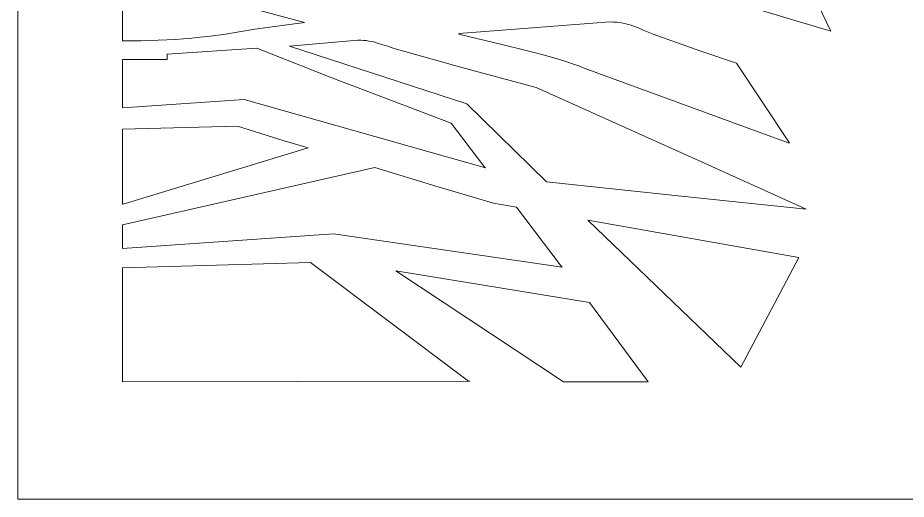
# Model space of a CAD drawing. Header units: centimetres. Extents: x -9.8 to 9.6, y -14.3 to 4.2.
# Drawn here: x -9.817 to -5.035, y -14.28 to -11.686 of the extents above; entities that cross this region are included whole.
import ezdxf

# ---------------------------------------------------------------- set-up
doc = ezdxf.new("R2010")
doc.units = ezdxf.units.CM
doc.header["$MEASUREMENT"] = 0
doc.layers.add('layer 1', color=7, linetype='Continuous')

msp = doc.modelspace()

# ---------------------------------------------------------------- linework, layer by layer
at = {"layer": 'layer 1', "color": 250, "lineweight": 9}
for points, knots in [([(-9.81652, 4.21543), (-9.81652, 4.21543), (-9.81652, 4.21543), (-9.81652, 4.21543), (-9.81652, 4.21543), (-9.81652, 4.21543), (-0.58509, 4.21543), (-0.58509, 4.21543), (-0.58509, 4.21543), (-0.58509, 4.21543), (-0.58509, 4.21543), (-0.58509, 4.21543), (-0.58509, 4.21543), (-0.58509, 4.21543), (-0.58509, -14.27975), (-0.58509, -14.27975), (-0.58509, -14.27975), (-0.58509, -14.27975), (-0.58509, -14.27975), (-0.58509, -14.27975), (-0.58509, -14.27975), (-0.58509, -14.27975), (-9.81652, -14.27975), (-9.81652, -14.27975), (-9.81652, -14.27975), (-9.81652, -14.27975), (-9.81652, -14.27975), (-9.81652, -14.27975), (-9.81652, -14.27975), (-9.81652, -14.27975), (-9.81652, 4.21543), (-9.81652, 4.21543), (-9.81652, 4.21543), (-9.81652, 4.21543), (-9.81652, 4.21543), (-9.81652, 4.21543)], [0, 0, 0, 0, 0.1, 0.1, 0.1, 0.1, 0.2, 0.2, 0.2, 0.2, 0.3, 0.3, 0.3, 0.3, 0.4, 0.4, 0.4, 0.4, 0.5, 0.5, 0.5, 0.5, 0.6, 0.6, 0.6, 0.6, 0.7, 0.7, 0.7, 0.7, 0.8, 0.8, 0.8, 0.8, 1, 1, 1, 1]), ([(-9.25321, -11.81002), (-9.25321, -11.81002), (-9.25321, -11.81002), (-9.25321, -11.81002), (-9.25321, -11.81002), (-9.25321, -11.81002), (-9.20355, -11.81002), (-9.20355, -11.81002), (-9.20355, -11.81002), (-9.20355, -11.81002), (-9.15469, -11.81002), (-9.15469, -11.81002), (-9.15469, -11.81002), (-9.15469, -11.81002), (-9.10666, -11.80923), (-9.10666, -11.80923), (-9.10666, -11.80923), (-9.10666, -11.80923), (-9.06025, -11.80759), (-9.06025, -11.80759), (-9.06025, -11.80759), (-9.06025, -11.80759), (-9.01386, -11.80514), (-9.01386, -11.80514), (-9.01386, -11.80514), (-9.01386, -11.80514), (-8.96907, -11.80268), (-8.96907, -11.80268), (-8.96907, -11.80268), (-8.96907, -11.80268), (-8.92433, -11.79944), (-8.92433, -11.79944), (-8.92433, -11.79944), (-8.92433, -11.79944), (-8.88034, -11.79533), (-8.88034, -11.79533), (-8.88034, -11.79533), (-8.88034, -11.79533), (-8.8372, -11.79126), (-8.8372, -11.79126), (-8.8372, -11.79126), (-8.8372, -11.79126), (-8.79409, -11.78637), (-8.79409, -11.78637), (-8.79409, -11.78637), (-8.79409, -11.78637), (-8.75173, -11.78148), (-8.75173, -11.78148), (-8.75173, -11.78148), (-8.75173, -11.78148), (-8.7094, -11.77577), (-8.7094, -11.77577), (-8.7094, -11.77577), (-8.7094, -11.77577), (-8.62473, -11.76273), (-8.62473, -11.76273), (-8.62473, -11.76273), (-8.62473, -11.76273), (-8.54008, -11.74805), (-8.54008, -11.74805), (-8.54008, -11.74805), (-8.54008, -11.74805), (-8.54008, -11.74805), (-8.54008, -11.74805), (-8.54008, -11.74805), (-8.54008, -11.74805), (-8.27308, -11.71213), (-8.27308, -11.71213), (-8.27308, -11.71213), (-8.27308, -11.71213), (-8.27308, -11.71213), (-8.27308, -11.71213), (-8.27308, -11.71213), (-8.27308, -11.71213), (-8.64754, -11.611), (-8.64754, -11.611), (-8.64754, -11.611), (-8.64754, -11.611), (-8.64754, -11.611), (-8.64754, -11.611), (-8.64754, -11.611), (-8.64754, -11.611), (-9.25321, -10.93892), (-9.25321, -10.93892), (-9.25321, -10.93892), (-9.25321, -10.93892), (-9.25321, -10.93892), (-9.25321, -10.93892), (-9.25321, -10.93892), (-9.25321, -10.93892), (-9.25321, -11.81002), (-9.25321, -11.81002), (-9.25321, -11.81002), (-9.25321, -11.81002), (-9.25321, -11.81002), (-9.25321, -11.81002)], [0, 0, 0, 0, 0.04, 0.04, 0.04, 0.04, 0.08, 0.08, 0.08, 0.08, 0.12, 0.12, 0.12, 0.12, 0.16, 0.16, 0.16, 0.16, 0.2, 0.2, 0.2, 0.2, 0.24, 0.24, 0.24, 0.24, 0.28, 0.28, 0.28, 0.28, 0.32, 0.32, 0.32, 0.32, 0.36, 0.36, 0.36, 0.36, 0.4, 0.4, 0.4, 0.4, 0.44, 0.44, 0.44, 0.44, 0.48, 0.48, 0.48, 0.48, 0.52, 0.52, 0.52, 0.52, 0.56, 0.56, 0.56, 0.56, 0.6, 0.6, 0.6, 0.6, 0.64, 0.64, 0.64, 0.64, 0.68, 0.68, 0.68, 0.68, 0.72, 0.72, 0.72, 0.72, 0.76, 0.76, 0.76, 0.76, 0.8, 0.8, 0.8, 0.8, 0.84, 0.84, 0.84, 0.84, 0.88, 0.88, 0.88, 0.88, 0.92, 0.92, 0.92, 0.92, 1, 1, 1, 1]), ([(-6.98684, -11.01394), (-6.98684, -11.01394), (-6.98684, -11.01394), (-6.98684, -11.01394), (-6.98684, -11.01394), (-6.98684, -11.01394), (-6.60912, -11.40874), (-6.60912, -11.40874), (-6.60912, -11.40874), (-6.60912, -11.40874), (-6.60912, -11.40874), (-6.60912, -11.40874), (-6.60912, -11.40874), (-6.60912, -11.40874), (-5.44015, -11.75781), (-5.44015, -11.75781), (-5.44015, -11.75781), (-5.44015, -11.75781), (-5.44015, -11.75781), (-5.44015, -11.75781), (-5.44015, -11.75781), (-5.44015, -11.75781), (-5.70065, -11.21625), (-5.70065, -11.21625), (-5.70065, -11.21625), (-5.70065, -11.21625), (-5.70065, -11.21625), (-5.70065, -11.21625), (-5.70065, -11.21625), (-5.70065, -11.21625), (-6.98684, -11.01394), (-6.98684, -11.01394), (-6.98684, -11.01394), (-6.98684, -11.01394), (-6.98684, -11.01394), (-6.98684, -11.01394)], [0, 0, 0, 0, 0.1, 0.1, 0.1, 0.1, 0.2, 0.2, 0.2, 0.2, 0.3, 0.3, 0.3, 0.3, 0.4, 0.4, 0.4, 0.4, 0.5, 0.5, 0.5, 0.5, 0.6, 0.6, 0.6, 0.6, 0.7, 0.7, 0.7, 0.7, 0.8, 0.8, 0.8, 0.8, 1, 1, 1, 1]), ([(-6.62865, -11.70889), (-6.62865, -11.70889), (-6.62865, -11.70889), (-6.62865, -11.70889), (-6.62865, -11.70889), (-6.62865, -11.70889), (-7.44273, -11.77089), (-7.44273, -11.77089), (-7.44273, -11.77089), (-7.44273, -11.77089), (-7.44273, -11.77089), (-7.44273, -11.77089), (-7.44273, -11.77089), (-7.44273, -11.77089), (-7.44273, -11.77417), (-7.44273, -11.77417), (-7.44273, -11.77417), (-7.44273, -11.77417), (-7.44273, -11.77417), (-7.44273, -11.77417), (-7.44273, -11.77417), (-7.44273, -11.77417), (-7.21156, -11.82962), (-7.21156, -11.82962), (-7.21156, -11.82962), (-7.21156, -11.82962), (-7.21156, -11.82962), (-7.21156, -11.82962), (-7.21156, -11.82962), (-7.21156, -11.82962), (-7.0943, -11.85893), (-7.0943, -11.85893), (-7.0943, -11.85893), (-7.0943, -11.85893), (-7.03731, -11.87363), (-7.03731, -11.87363), (-7.03731, -11.87363), (-7.03731, -11.87363), (-6.98115, -11.88832), (-6.98115, -11.88832), (-6.98115, -11.88832), (-6.98115, -11.88832), (-6.92661, -11.90386), (-6.92661, -11.90386), (-6.92661, -11.90386), (-6.92661, -11.90386), (-6.87287, -11.92014), (-6.87287, -11.92014), (-6.87287, -11.92014), (-6.87287, -11.92014), (-6.81996, -11.93805), (-6.81996, -11.93805), (-6.81996, -11.93805), (-6.81996, -11.93805), (-6.79392, -11.94703), (-6.79392, -11.94703), (-6.79392, -11.94703), (-6.79392, -11.94703), (-6.76868, -11.95683), (-6.76868, -11.95683), (-6.76868, -11.95683), (-6.76868, -11.95683), (-6.76868, -11.95683), (-6.76868, -11.95683), (-6.76868, -11.95683), (-6.76868, -11.95683), (-5.66482, -12.3614), (-5.66482, -12.3614), (-5.66482, -12.3614), (-5.66482, -12.3614), (-5.66482, -12.3614), (-5.66482, -12.3614), (-5.66482, -12.3614), (-5.66482, -12.3614), (-5.66482, -12.35815), (-5.66482, -12.35815), (-5.66482, -12.35815), (-5.66482, -12.35815), (-5.66482, -12.35815), (-5.66482, -12.35815), (-5.66482, -12.35815), (-5.66482, -12.35815), (-5.94811, -11.93074), (-5.94811, -11.93074), (-5.94811, -11.93074), (-5.94811, -11.93074), (-5.94811, -11.93074), (-5.94811, -11.93074), (-5.94811, -11.93074), (-5.94811, -11.93074), (-6.1402, -11.86549), (-6.1402, -11.86549), (-6.1402, -11.86549), (-6.1402, -11.86549), (-6.1402, -11.86549), (-6.1402, -11.86549), (-6.1402, -11.86549), (-6.1402, -11.86549), (-6.39748, -11.77417), (-6.39748, -11.77417), (-6.39748, -11.77417), (-6.39748, -11.77417), (-6.39748, -11.77417), (-6.39748, -11.77417), (-6.39748, -11.77417), (-6.39748, -11.77417), (-6.42437, -11.76354), (-6.42437, -11.76354), (-6.42437, -11.76354), (-6.42437, -11.76354), (-6.45042, -11.75211), (-6.45042, -11.75211), (-6.45042, -11.75211), (-6.45042, -11.75211), (-6.47644, -11.7407), (-6.47644, -11.7407), (-6.47644, -11.7407), (-6.47644, -11.7407), (-6.50249, -11.73091), (-6.50249, -11.73091), (-6.50249, -11.73091), (-6.50249, -11.73091), (-6.51635, -11.726), (-6.51635, -11.726), (-6.51635, -11.726), (-6.51635, -11.726), (-6.53098, -11.72194), (-6.53098, -11.72194), (-6.53098, -11.72194), (-6.53098, -11.72194), (-6.54482, -11.7187), (-6.54482, -11.7187), (-6.54482, -11.7187), (-6.54482, -11.7187), (-6.56029, -11.71541), (-6.56029, -11.71541), (-6.56029, -11.71541), (-6.56029, -11.71541), (-6.57655, -11.71213), (-6.57655, -11.71213), (-6.57655, -11.71213), (-6.57655, -11.71213), (-6.59286, -11.71052), (-6.59286, -11.71052), (-6.59286, -11.71052), (-6.59286, -11.71052), (-6.60995, -11.70969), (-6.60995, -11.70969), (-6.60995, -11.70969), (-6.60995, -11.70969), (-6.62865, -11.70889), (-6.62865, -11.70889), (-6.62865, -11.70889), (-6.62865, -11.70889), (-6.62865, -11.70889), (-6.62865, -11.70889)], [0, 0, 0, 0, 0.025, 0.025, 0.025, 0.025, 0.05, 0.05, 0.05, 0.05, 0.075, 0.075, 0.075, 0.075, 0.1, 0.1, 0.1, 0.1, 0.125, 0.125, 0.125, 0.125, 0.15, 0.15, 0.15, 0.15, 0.175, 0.175, 0.175, 0.175, 0.2, 0.2, 0.2, 0.2, 0.225, 0.225, 0.225, 0.225, 0.25, 0.25, 0.25, 0.25, 0.275, 0.275, 0.275, 0.275, 0.3, 0.3, 0.3, 0.3, 0.325, 0.325, 0.325, 0.325, 0.35, 0.35, 0.35, 0.35, 0.375, 0.375, 0.375, 0.375, 0.4, 0.4, 0.4, 0.4, 0.425, 0.425, 0.425, 0.425, 0.45, 0.45, 0.45, 0.45, 0.475, 0.475, 0.475, 0.475, 0.5, 0.5, 0.5, 0.5, 0.525, 0.525, 0.525, 0.525, 0.55, 0.55, 0.55, 0.55, 0.575, 0.575, 0.575, 0.575, 0.6, 0.6, 0.6, 0.6, 0.625, 0.625, 0.625, 0.625, 0.65, 0.65, 0.65, 0.65, 0.675, 0.675, 0.675, 0.675, 0.7, 0.7, 0.7, 0.7, 0.725, 0.725, 0.725, 0.725, 0.75, 0.75, 0.75, 0.75, 0.775, 0.775, 0.775, 0.775, 0.8, 0.8, 0.8, 0.8, 0.825, 0.825, 0.825, 0.825, 0.85, 0.85, 0.85, 0.85, 0.875, 0.875, 0.875, 0.875, 0.9, 0.9, 0.9, 0.9, 0.925, 0.925, 0.925, 0.925, 0.95, 0.95, 0.95, 0.95, 1, 1, 1, 1]), ([(-7.9865, -11.8068), (-7.9865, -11.8068), (-7.9865, -11.8068), (-7.9865, -11.8068), (-7.9865, -11.8068), (-7.9865, -11.8068), (-8.35446, -11.83938), (-8.35446, -11.83938), (-8.35446, -11.83938), (-8.35446, -11.83938), (-8.35446, -11.83938), (-8.35446, -11.83938), (-8.35446, -11.83938), (-8.35446, -11.83938), (-7.40042, -12.14933), (-7.40042, -12.14933), (-7.40042, -12.14933), (-7.40042, -12.14933), (-7.40042, -12.14933), (-7.40042, -12.14933), (-7.40042, -12.14933), (-7.40042, -12.14933), (-6.9706, -12.57017), (-6.9706, -12.57017), (-6.9706, -12.57017), (-6.9706, -12.57017), (-6.9706, -12.57017), (-6.9706, -12.57017), (-6.9706, -12.57017), (-6.9706, -12.57017), (-6.22814, -12.64851), (-6.22814, -12.64851), (-6.22814, -12.64851), (-6.22814, -12.64851), (-6.22814, -12.64851), (-6.22814, -12.64851), (-6.22814, -12.64851), (-6.22814, -12.64851), (-5.57365, -12.71704), (-5.57365, -12.71704), (-5.57365, -12.71704), (-5.57365, -12.71704), (-5.57365, -12.71704), (-5.57365, -12.71704), (-5.57365, -12.71704), (-5.57365, -12.71704), (-6.15653, -12.45275), (-6.15653, -12.45275), (-6.15653, -12.45275), (-6.15653, -12.45275), (-6.15653, -12.45275), (-6.15653, -12.45275), (-6.15653, -12.45275), (-6.15653, -12.45275), (-7.02593, -12.06125), (-7.02593, -12.06125), (-7.02593, -12.06125), (-7.02593, -12.06125), (-7.02593, -12.06125), (-7.02593, -12.06125), (-7.02593, -12.06125), (-7.02593, -12.06125), (-7.42645, -11.95357), (-7.42645, -11.95357), (-7.42645, -11.95357), (-7.42645, -11.95357), (-7.42645, -11.95357), (-7.42645, -11.95357), (-7.42645, -11.95357), (-7.42645, -11.95357), (-7.7781, -11.8557), (-7.7781, -11.8557), (-7.7781, -11.8557), (-7.7781, -11.8557), (-7.7781, -11.8557), (-7.7781, -11.8557), (-7.7781, -11.8557), (-7.7781, -11.8557), (-7.80255, -11.84755), (-7.80255, -11.84755), (-7.80255, -11.84755), (-7.80255, -11.84755), (-7.82698, -11.83938), (-7.82698, -11.83938), (-7.82698, -11.83938), (-7.82698, -11.83938), (-7.8514, -11.83124), (-7.8514, -11.83124), (-7.8514, -11.83124), (-7.8514, -11.83124), (-7.87582, -11.82388), (-7.87582, -11.82388), (-7.87582, -11.82388), (-7.87582, -11.82388), (-7.90101, -11.81656), (-7.90101, -11.81656), (-7.90101, -11.81656), (-7.90101, -11.81656), (-7.92793, -11.81168), (-7.92793, -11.81168), (-7.92793, -11.81168), (-7.92793, -11.81168), (-7.94173, -11.80923), (-7.94173, -11.80923), (-7.94173, -11.80923), (-7.94173, -11.80923), (-7.95639, -11.80836), (-7.95639, -11.80836), (-7.95639, -11.80836), (-7.95639, -11.80836), (-7.97105, -11.8068), (-7.97105, -11.8068), (-7.97105, -11.8068), (-7.97105, -11.8068), (-7.9865, -11.8068), (-7.9865, -11.8068), (-7.9865, -11.8068), (-7.9865, -11.8068), (-7.9865, -11.8068), (-7.9865, -11.8068)], [0, 0, 0, 0, 0.0322581, 0.0322581, 0.0322581, 0.0322581, 0.0645161, 0.0645161, 0.0645161, 0.0645161, 0.0967742, 0.0967742, 0.0967742, 0.0967742, 0.1290323, 0.1290323, 0.1290323, 0.1290323, 0.1612903, 0.1612903, 0.1612903, 0.1612903, 0.1935484, 0.1935484, 0.1935484, 0.1935484, 0.2258065, 0.2258065, 0.2258065, 0.2258065, 0.2580645, 0.2580645, 0.2580645, 0.2580645, 0.2903226, 0.2903226, 0.2903226, 0.2903226, 0.3225806, 0.3225806, 0.3225806, 0.3225806, 0.3548387, 0.3548387, 0.3548387, 0.3548387, 0.3870968, 0.3870968, 0.3870968, 0.3870968, 0.4193548, 0.4193548, 0.4193548, 0.4193548, 0.4516129, 0.4516129, 0.4516129, 0.4516129, 0.483871, 0.483871, 0.483871, 0.483871, 0.516129, 0.516129, 0.516129, 0.516129, 0.5483871, 0.5483871, 0.5483871, 0.5483871, 0.5806452, 0.5806452, 0.5806452, 0.5806452, 0.6129032, 0.6129032, 0.6129032, 0.6129032, 0.6451613, 0.6451613, 0.6451613, 0.6451613, 0.6774194, 0.6774194, 0.6774194, 0.6774194, 0.7096774, 0.7096774, 0.7096774, 0.7096774, 0.7419355, 0.7419355, 0.7419355, 0.7419355, 0.7741935, 0.7741935, 0.7741935, 0.7741935, 0.8064516, 0.8064516, 0.8064516, 0.8064516, 0.8387097, 0.8387097, 0.8387097, 0.8387097, 0.8709677, 0.8709677, 0.8709677, 0.8709677, 0.9032258, 0.9032258, 0.9032258, 0.9032258, 0.9354839, 0.9354839, 0.9354839, 0.9354839, 1, 1, 1, 1]), ([(-9.01224, -11.88178), (-9.01224, -11.88178), (-9.01224, -11.88178), (-9.01224, -11.88178), (-9.01224, -11.88178), (-9.01224, -11.88178), (-9.01224, -11.91117), (-9.01224, -11.91117), (-9.01224, -11.91117), (-9.01224, -11.91117), (-9.01224, -11.91117), (-9.01224, -11.91117), (-9.01224, -11.91117), (-9.01224, -11.91117), (-9.25321, -11.91117), (-9.25321, -11.91117), (-9.25321, -11.91117), (-9.25321, -11.91117), (-9.25321, -11.91117), (-9.25321, -11.91117), (-9.25321, -11.91117), (-9.25321, -11.91117), (-9.25321, -12.17216), (-9.25321, -12.17216), (-9.25321, -12.17216), (-9.25321, -12.17216), (-9.25321, -12.17216), (-9.25321, -12.17216), (-9.25321, -12.17216), (-9.25321, -12.17216), (-8.59869, -12.1265), (-8.59869, -12.1265), (-8.59869, -12.1265), (-8.59869, -12.1265), (-8.59869, -12.1265), (-8.59869, -12.1265), (-8.59869, -12.1265), (-8.59869, -12.1265), (-7.29945, -12.49516), (-7.29945, -12.49516), (-7.29945, -12.49516), (-7.29945, -12.49516), (-7.29945, -12.49516), (-7.29945, -12.49516), (-7.29945, -12.49516), (-7.29945, -12.49516), (-7.30919, -12.48535), (-7.30919, -12.48535), (-7.30919, -12.48535), (-7.30919, -12.48535), (-7.30919, -12.48535), (-7.30919, -12.48535), (-7.30919, -12.48535), (-7.30919, -12.48535), (-7.48505, -12.25374), (-7.48505, -12.25374), (-7.48505, -12.25374), (-7.48505, -12.25374), (-7.48505, -12.25374), (-7.48505, -12.25374), (-7.48505, -12.25374), (-7.48505, -12.25374), (-8.12654, -12.00904), (-8.12654, -12.00904), (-8.12654, -12.00904), (-8.12654, -12.00904), (-8.12654, -12.00904), (-8.12654, -12.00904), (-8.12654, -12.00904), (-8.12654, -12.00904), (-8.5303, -11.84918), (-8.5303, -11.84918), (-8.5303, -11.84918), (-8.5303, -11.84918), (-8.5303, -11.84918), (-8.5303, -11.84918), (-8.5303, -11.84918), (-8.5303, -11.84918), (-9.01224, -11.88178), (-9.01224, -11.88178), (-9.01224, -11.88178), (-9.01224, -11.88178), (-9.01224, -11.88178), (-9.01224, -11.88178)], [0, 0, 0, 0, 0.0454545, 0.0454545, 0.0454545, 0.0454545, 0.0909091, 0.0909091, 0.0909091, 0.0909091, 0.1363636, 0.1363636, 0.1363636, 0.1363636, 0.1818182, 0.1818182, 0.1818182, 0.1818182, 0.2272727, 0.2272727, 0.2272727, 0.2272727, 0.2727273, 0.2727273, 0.2727273, 0.2727273, 0.3181818, 0.3181818, 0.3181818, 0.3181818, 0.3636364, 0.3636364, 0.3636364, 0.3636364, 0.4090909, 0.4090909, 0.4090909, 0.4090909, 0.4545455, 0.4545455, 0.4545455, 0.4545455, 0.5, 0.5, 0.5, 0.5, 0.5454545, 0.5454545, 0.5454545, 0.5454545, 0.5909091, 0.5909091, 0.5909091, 0.5909091, 0.6363636, 0.6363636, 0.6363636, 0.6363636, 0.6818182, 0.6818182, 0.6818182, 0.6818182, 0.7272727, 0.7272727, 0.7272727, 0.7272727, 0.7727273, 0.7727273, 0.7727273, 0.7727273, 0.8181818, 0.8181818, 0.8181818, 0.8181818, 0.8636364, 0.8636364, 0.8636364, 0.8636364, 0.9090909, 0.9090909, 0.9090909, 0.9090909, 1, 1, 1, 1]), ([(-9.25321, -12.28635), (-9.25321, -12.28635), (-9.25321, -12.28635), (-9.25321, -12.28635), (-9.25321, -12.28635), (-9.25321, -12.28635), (-9.25321, -12.6909), (-9.25321, -12.6909), (-9.25321, -12.6909), (-9.25321, -12.6909), (-9.25321, -12.6909), (-9.25321, -12.6909), (-9.25321, -12.6909), (-9.25321, -12.6909), (-9.24995, -12.6909), (-9.24995, -12.6909), (-9.24995, -12.6909), (-9.24995, -12.6909), (-9.24995, -12.6909), (-9.24995, -12.6909), (-9.24995, -12.6909), (-9.24995, -12.6909), (-8.25352, -12.38749), (-8.25352, -12.38749), (-8.25352, -12.38749), (-8.25352, -12.38749), (-8.25352, -12.38749), (-8.25352, -12.38749), (-8.25352, -12.38749), (-8.25352, -12.38749), (-8.38378, -12.34834), (-8.38378, -12.34834), (-8.38378, -12.34834), (-8.38378, -12.34834), (-8.38378, -12.34834), (-8.38378, -12.34834), (-8.38378, -12.34834), (-8.38378, -12.34834), (-8.63452, -12.27002), (-8.63452, -12.27002), (-8.63452, -12.27002), (-8.63452, -12.27002), (-8.63452, -12.27002), (-8.63452, -12.27002), (-8.63452, -12.27002), (-8.63452, -12.27002), (-9.25321, -12.28635), (-9.25321, -12.28635), (-9.25321, -12.28635), (-9.25321, -12.28635), (-9.25321, -12.28635), (-9.25321, -12.28635)], [0, 0, 0, 0, 0.0714286, 0.0714286, 0.0714286, 0.0714286, 0.1428571, 0.1428571, 0.1428571, 0.1428571, 0.2142857, 0.2142857, 0.2142857, 0.2142857, 0.2857143, 0.2857143, 0.2857143, 0.2857143, 0.3571429, 0.3571429, 0.3571429, 0.3571429, 0.4285714, 0.4285714, 0.4285714, 0.4285714, 0.5, 0.5, 0.5, 0.5, 0.5714286, 0.5714286, 0.5714286, 0.5714286, 0.6428571, 0.6428571, 0.6428571, 0.6428571, 0.7142857, 0.7142857, 0.7142857, 0.7142857, 0.7857143, 0.7857143, 0.7857143, 0.7857143, 0.8571429, 0.8571429, 0.8571429, 0.8571429, 1, 1, 1, 1]), ([(-9.25321, -12.80183), (-9.25321, -12.80183), (-9.25321, -12.80183), (-9.25321, -12.80183), (-9.25321, -12.80183), (-9.25321, -12.80183), (-9.25321, -12.92906), (-9.25321, -12.92906), (-9.25321, -12.92906), (-9.25321, -12.92906), (-9.25321, -12.92906), (-9.25321, -12.92906), (-9.25321, -12.92906), (-9.25321, -12.92906), (-8.11677, -12.85076), (-8.11677, -12.85076), (-8.11677, -12.85076), (-8.11677, -12.85076), (-8.11677, -12.85076), (-8.11677, -12.85076), (-8.11677, -12.85076), (-8.11677, -12.85076), (-6.88594, -13.03023), (-6.88594, -13.03023), (-6.88594, -13.03023), (-6.88594, -13.03023), (-6.88594, -13.03023), (-6.88594, -13.03023), (-6.88594, -13.03023), (-6.88594, -13.03023), (-6.89242, -13.02366), (-6.89242, -13.02366), (-6.89242, -13.02366), (-6.89242, -13.02366), (-6.89242, -13.02366), (-6.89242, -13.02366), (-6.89242, -13.02366), (-6.89242, -13.02366), (-7.13337, -12.70723), (-7.13337, -12.70723), (-7.13337, -12.70723), (-7.13337, -12.70723), (-7.13337, -12.70723), (-7.13337, -12.70723), (-7.13337, -12.70723), (-7.13337, -12.70723), (-7.25712, -12.68439), (-7.25712, -12.68439), (-7.25712, -12.68439), (-7.25712, -12.68439), (-7.25712, -12.68439), (-7.25712, -12.68439), (-7.25712, -12.68439), (-7.25712, -12.68439), (-7.56645, -12.59303), (-7.56645, -12.59303), (-7.56645, -12.59303), (-7.56645, -12.59303), (-7.56645, -12.59303), (-7.56645, -12.59303), (-7.56645, -12.59303), (-7.56645, -12.59303), (-7.89534, -12.4919), (-7.89534, -12.4919), (-7.89534, -12.4919), (-7.89534, -12.4919), (-7.89534, -12.4919), (-7.89534, -12.4919), (-7.89534, -12.4919), (-7.89534, -12.4919), (-9.25321, -12.80183), (-9.25321, -12.80183), (-9.25321, -12.80183), (-9.25321, -12.80183), (-9.25321, -12.80183), (-9.25321, -12.80183)], [0, 0, 0, 0, 0.05, 0.05, 0.05, 0.05, 0.1, 0.1, 0.1, 0.1, 0.15, 0.15, 0.15, 0.15, 0.2, 0.2, 0.2, 0.2, 0.25, 0.25, 0.25, 0.25, 0.3, 0.3, 0.3, 0.3, 0.35, 0.35, 0.35, 0.35, 0.4, 0.4, 0.4, 0.4, 0.45, 0.45, 0.45, 0.45, 0.5, 0.5, 0.5, 0.5, 0.55, 0.55, 0.55, 0.55, 0.6, 0.6, 0.6, 0.6, 0.65, 0.65, 0.65, 0.65, 0.7, 0.7, 0.7, 0.7, 0.75, 0.75, 0.75, 0.75, 0.8, 0.8, 0.8, 0.8, 0.85, 0.85, 0.85, 0.85, 0.9, 0.9, 0.9, 0.9, 1, 1, 1, 1]), ([(-6.74914, -12.77574), (-6.74914, -12.77574), (-6.74914, -12.77574), (-6.74914, -12.77574), (-6.74914, -12.77574), (-6.74914, -12.77574), (-5.92533, -13.56854), (-5.92533, -13.56854), (-5.92533, -13.56854), (-5.92533, -13.56854), (-5.92533, -13.56854), (-5.92533, -13.56854), (-5.92533, -13.56854), (-5.92533, -13.56854), (-5.61269, -12.97799), (-5.61269, -12.97799), (-5.61269, -12.97799), (-5.61269, -12.97799), (-5.61269, -12.97799), (-5.61269, -12.97799), (-5.61269, -12.97799), (-5.61269, -12.97799), (-6.74914, -12.77574), (-6.74914, -12.77574), (-6.74914, -12.77574), (-6.74914, -12.77574), (-6.74914, -12.77574), (-6.74914, -12.77574)], [0, 0, 0, 0, 0.125, 0.125, 0.125, 0.125, 0.25, 0.25, 0.25, 0.25, 0.375, 0.375, 0.375, 0.375, 0.5, 0.5, 0.5, 0.5, 0.625, 0.625, 0.625, 0.625, 0.75, 0.75, 0.75, 0.75, 1, 1, 1, 1]), ([(-9.25321, -13.03349), (-9.25321, -13.03349), (-9.25321, -13.03349), (-9.25321, -13.03349), (-9.25321, -13.03349), (-9.25321, -13.03349), (-9.25321, -13.64683), (-9.25321, -13.64683), (-9.25321, -13.64683), (-9.25321, -13.64683), (-9.25321, -13.64683), (-9.25321, -13.64683), (-9.25321, -13.64683), (-9.25321, -13.64683), (-7.38411, -13.64357), (-7.38411, -13.64357), (-7.38411, -13.64357), (-7.38411, -13.64357), (-7.38411, -13.64357), (-7.38411, -13.64357), (-7.38411, -13.64357), (-7.38411, -13.64357), (-7.39066, -13.64357), (-7.39066, -13.64357), (-7.39066, -13.64357), (-7.39066, -13.64357), (-7.39066, -13.64357), (-7.39066, -13.64357), (-7.39066, -13.64357), (-7.39066, -13.64357), (-8.24049, -13.00411), (-8.24049, -13.00411), (-8.24049, -13.00411), (-8.24049, -13.00411), (-8.24049, -13.00411), (-8.24049, -13.00411), (-8.24049, -13.00411), (-8.24049, -13.00411), (-9.25321, -13.03349), (-9.25321, -13.03349), (-9.25321, -13.03349), (-9.25321, -13.03349), (-9.25321, -13.03349), (-9.25321, -13.03349)], [0, 0, 0, 0, 0.0833333, 0.0833333, 0.0833333, 0.0833333, 0.1666667, 0.1666667, 0.1666667, 0.1666667, 0.25, 0.25, 0.25, 0.25, 0.3333333, 0.3333333, 0.3333333, 0.3333333, 0.4166667, 0.4166667, 0.4166667, 0.4166667, 0.5, 0.5, 0.5, 0.5, 0.5833333, 0.5833333, 0.5833333, 0.5833333, 0.6666667, 0.6666667, 0.6666667, 0.6666667, 0.75, 0.75, 0.75, 0.75, 0.8333333, 0.8333333, 0.8333333, 0.8333333, 1, 1, 1, 1]), ([(-7.78139, -13.04978), (-7.78139, -13.04978), (-7.78139, -13.04978), (-7.78139, -13.04978), (-7.78139, -13.04978), (-7.78139, -13.04978), (-6.87938, -13.64683), (-6.87938, -13.64683), (-6.87938, -13.64683), (-6.87938, -13.64683), (-6.87938, -13.64683), (-6.87938, -13.64683), (-6.87938, -13.64683), (-6.87938, -13.64683), (-6.42351, -13.64683), (-6.42351, -13.64683), (-6.42351, -13.64683), (-6.42351, -13.64683), (-6.42351, -13.64683), (-6.42351, -13.64683), (-6.42351, -13.64683), (-6.42351, -13.64683), (-6.73939, -13.21947), (-6.73939, -13.21947), (-6.73939, -13.21947), (-6.73939, -13.21947), (-6.73939, -13.21947), (-6.73939, -13.21947), (-6.73939, -13.21947), (-6.73939, -13.21947), (-7.78139, -13.04978), (-7.78139, -13.04978), (-7.78139, -13.04978), (-7.78139, -13.04978), (-7.78139, -13.04978), (-7.78139, -13.04978)], [0, 0, 0, 0, 0.1, 0.1, 0.1, 0.1, 0.2, 0.2, 0.2, 0.2, 0.3, 0.3, 0.3, 0.3, 0.4, 0.4, 0.4, 0.4, 0.5, 0.5, 0.5, 0.5, 0.6, 0.6, 0.6, 0.6, 0.7, 0.7, 0.7, 0.7, 0.8, 0.8, 0.8, 0.8, 1, 1, 1, 1])]:
    msp.add_open_spline(points, degree=3, knots=knots, dxfattribs=at)

doc.saveas('drawing.dxf')
